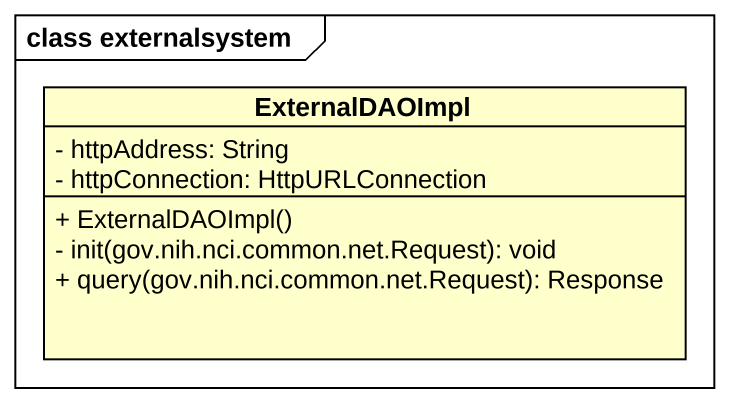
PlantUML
@startuml
mainframe class externalsystem
hide circle
hide empty members
skinparam classAttributeIconSize 0
class ExternalDAOImpl {
  - httpAddress: String
  - httpConnection: HttpURLConnection
  + ExternalDAOImpl()
  - init(gov.nih.nci.common.net.Request): void
  + query(gov.nih.nci.common.net.Request): Response
}
@enduml
